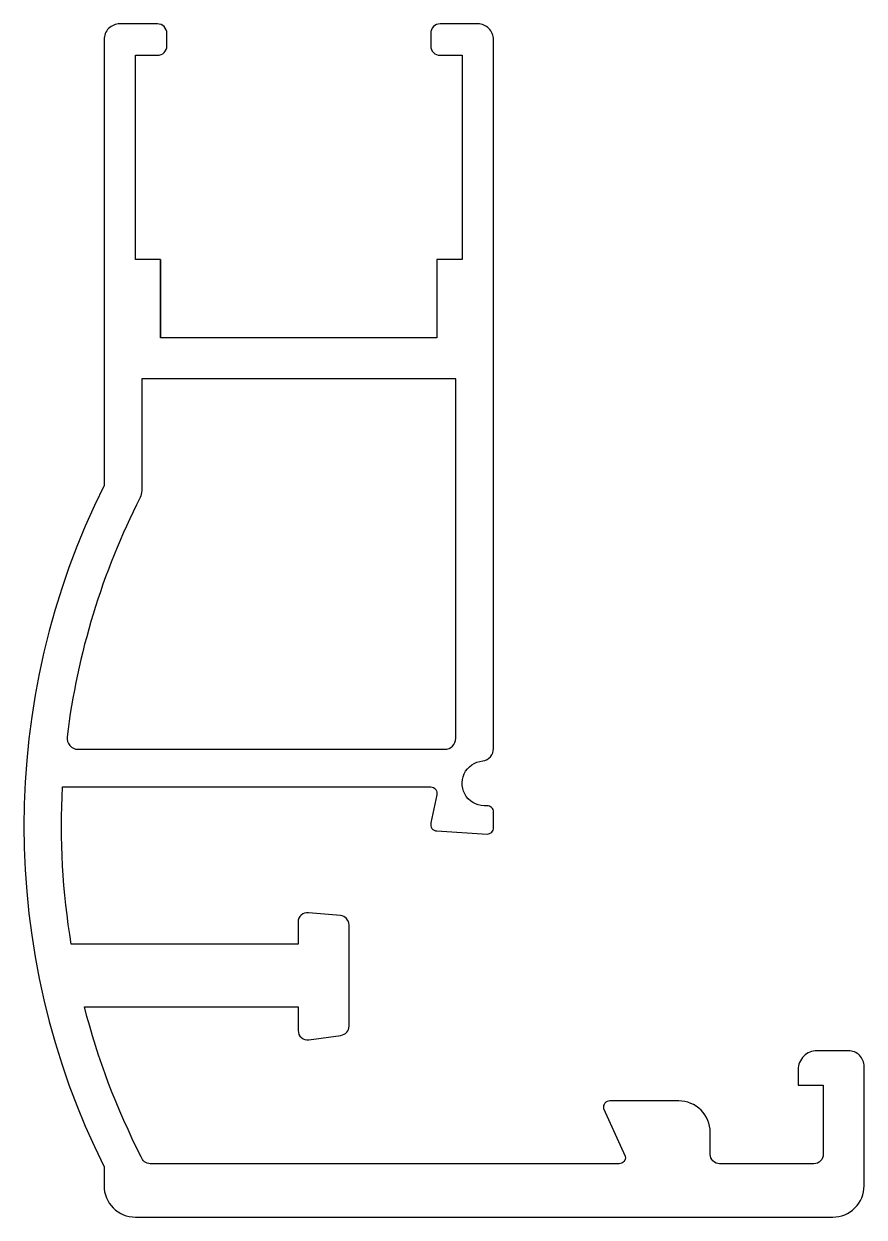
# Model space of a CAD drawing. Extents: x 167.4 to 194.2, y 201.7 to 239.7.
import ezdxf

# ---------------------------------------------------------------- set-up
doc = ezdxf.new("R2010")
doc.units = 0
doc.layers.get('0').update_dxf_attribs({"linetype": 'CONTINUOUS'})

msp = doc.modelspace()

# ---------------------------------------------------------------- linework, layer by layer
for points in [[(185.9, 205.148), (186.593, 203.622, -0.470261), (186.397, 203.385), (171.469, 203.385, -0.339971), (171.179, 203.608, -0.055295), (169.372, 208.38), (176.176, 208.38), (176.176, 207.63, 0.455063), (176.517, 207.333), (177.538, 207.474, 0.374511), (177.797, 207.771), (177.797, 210.988, 0.387857), (177.524, 211.287), (176.503, 211.38, 0.44107), (176.176, 211.081), (176.176, 210.38), (168.952, 210.38, -0.054323), (168.678, 215.385), (180.397, 215.385, -0.498786), (180.589, 215.13), (180.405, 214.24, 0.498786), (180.597, 213.985), (182.197, 213.885, 0.414214), (182.397, 214.085), (182.397, 214.587, 0.424104), (182.19, 214.787, -1.012087), (182.054, 216.213, 0.372659), (182.397, 216.609), (182.397, 239.185, 0.414214), (181.897, 239.685), (180.697, 239.685, 0.414214), (180.397, 239.385), (180.397, 238.985, 0.414214), (180.697, 238.685), (181.397, 238.685), (181.397, 232.185), (180.597, 232.185), (180.597, 229.685), (171.797, 229.685), (171.797, 232.185), (171.797, 229.685), (171.797, 232.185), (170.997, 232.185), (170.997, 238.685), (171.697, 238.685, 0.414214), (171.997, 238.985), (171.997, 239.385, 0.414214), (171.697, 239.685), (170.497, 239.685, 0.414214), (169.997, 239.185), (169.997, 224.988, 0.235285), (169.997, 203.289), (169.997, 202.685, 0.414214), (170.997, 201.685), (193.197, 201.685, 0.414214), (194.197, 202.685), (194.197, 206.485, 0.414214), (193.697, 206.985), (192.697, 206.985, 0.414214), (192.097, 206.385), (192.097, 205.885), (192.897, 205.885), (192.897, 203.685, -0.414214), (192.597, 203.385), (189.597, 203.385, -0.414214), (189.297, 203.685), (189.297, 204.385, 0.414214), (188.297, 205.385), (186.097, 205.385, 0.470261)], [(168.819, 216.978, 0.450727), (169.167, 216.585), (180.847, 216.585, 0.414214), (181.197, 216.935), (181.197, 228.385), (171.197, 228.385), (171.197, 224.823, -0.117795), (171.143, 224.597, 0.086712)]]:
    msp.add_lwpolyline(points, format="xyb", close=True)

doc.saveas('drawing.dxf')
